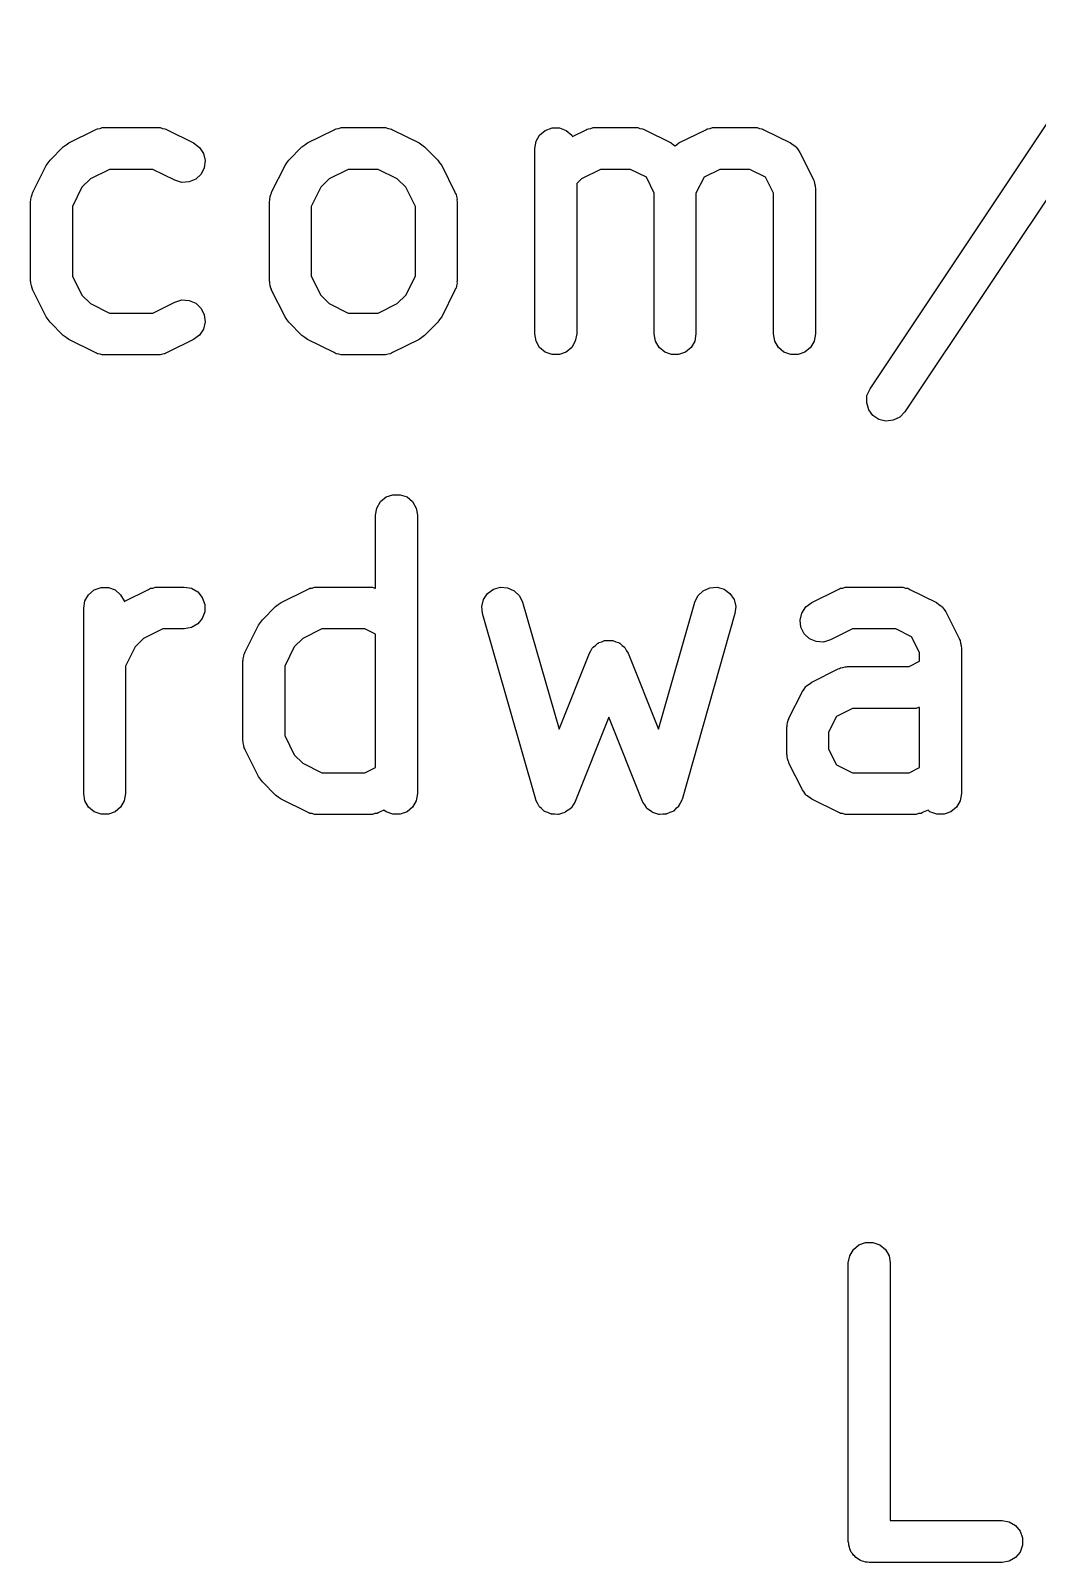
# Model space of a CAD drawing. Extents: x 142.1 to 238.7, y -137.2 to -60.7.
# Drawn here: x 167.21 to 170.83, y -107 to -101.5 of the extents above; entities that cross this region are included whole.
import ezdxf

# ---------------------------------------------------------------- set-up
doc = ezdxf.new("R2010")
doc.units = 0
doc.header["$MEASUREMENT"] = 0
doc.layers.add('BLACK', color=7, linetype='CONTINUOUS')

msp = doc.modelspace()

# ---------------------------------------------------------------- linework, layer by layer
at = {"layer": 'Black'}
for p, q in [((170.225, -102.784), (171.082, -101.498)), ((171.207, -101.581), (170.35, -102.867)), ((167.349, -101.901), (167.444, -101.854)), ((167.444, -101.854), (167.448, -101.852)), ((167.448, -101.852), (167.452, -101.85)), ((167.452, -101.85), (167.461, -101.849)), ((167.461, -101.849), (167.469, -101.846)), ((167.469, -101.846), (167.473, -101.846)), ((167.473, -101.846), (167.478, -101.846)), ((167.478, -101.846), (167.668, -101.846)), ((167.668, -101.846), (167.672, -101.846)), ((167.672, -101.846), (167.677, -101.846)), ((167.677, -101.846), (167.685, -101.849)), ((167.685, -101.849), (167.694, -101.85)), ((167.694, -101.85), (167.697, -101.852)), ((167.697, -101.852), (167.702, -101.854)), ((167.702, -101.854), (167.797, -101.901)), ((168.206, -101.901), (168.301, -101.854)), ((168.301, -101.854), (168.305, -101.852)), ((168.305, -101.852), (168.309, -101.85)), ((168.309, -101.85), (168.318, -101.849)), ((168.318, -101.849), (168.326, -101.846)), ((168.326, -101.846), (168.331, -101.846)), ((168.331, -101.846), (168.335, -101.846)), ((168.335, -101.846), (168.478, -101.846)), ((168.478, -101.846), (168.482, -101.846)), ((168.482, -101.846), (168.486, -101.846)), ((168.486, -101.846), (168.495, -101.849)), ((168.495, -101.849), (168.503, -101.85)), ((168.503, -101.85), (168.507, -101.852)), ((168.507, -101.852), (168.511, -101.854)), ((168.511, -101.854), (168.606, -101.901)), ((169.022, -101.921), (169.026, -101.895)), ((169.026, -101.895), (169.039, -101.873)), ((169.039, -101.873), (169.059, -101.856)), ((169.059, -101.856), (169.084, -101.847)), ((169.084, -101.847), (169.11, -101.847)), ((169.11, -101.847), (169.134, -101.856)), ((169.134, -101.856), (169.154, -101.873)), ((169.154, -101.873), (169.157, -101.878)), ((169.157, -101.878), (169.206, -101.854)), ((169.206, -101.854), (169.21, -101.852)), ((169.21, -101.852), (169.214, -101.85)), ((169.214, -101.85), (169.223, -101.849)), ((169.223, -101.849), (169.231, -101.846)), ((169.231, -101.846), (169.235, -101.846)), ((169.235, -101.846), (169.24, -101.846)), ((169.24, -101.846), (169.382, -101.846)), ((169.382, -101.846), (169.387, -101.846)), ((169.387, -101.846), (169.391, -101.846)), ((169.391, -101.846), (169.399, -101.849)), ((169.399, -101.849), (169.408, -101.85)), ((169.408, -101.85), (169.412, -101.852)), ((169.412, -101.852), (169.416, -101.854)), ((169.416, -101.854), (169.511, -101.901)), ((169.539, -101.901), (169.635, -101.854)), ((169.635, -101.854), (169.639, -101.852)), ((169.639, -101.852), (169.642, -101.85)), ((169.642, -101.85), (169.651, -101.849)), ((169.651, -101.849), (169.66, -101.846)), ((169.66, -101.846), (169.664, -101.846)), ((169.664, -101.846), (169.668, -101.846)), ((169.668, -101.846), (169.811, -101.846)), ((169.811, -101.846), (169.815, -101.846)), ((169.815, -101.846), (169.82, -101.846)), ((169.82, -101.846), (169.828, -101.849)), ((169.828, -101.849), (169.837, -101.85)), ((169.837, -101.85), (169.84, -101.852)), ((169.84, -101.852), (169.844, -101.854)), ((169.844, -101.854), (169.94, -101.901)), ((167.282, -101.963), (167.329, -101.915)), ((167.329, -101.915), (167.339, -101.908)), ((167.339, -101.908), (167.349, -101.901)), ((167.797, -101.901), (167.818, -101.917)), ((167.818, -101.917), (167.832, -101.939)), ((167.832, -101.939), (167.838, -101.964)), ((168.139, -101.963), (168.186, -101.915)), ((168.186, -101.915), (168.196, -101.908)), ((168.196, -101.908), (168.206, -101.901)), ((168.606, -101.901), (168.616, -101.908)), ((168.616, -101.908), (168.626, -101.915)), ((168.626, -101.915), (168.674, -101.963)), ((169.022, -102.587), (169.022, -101.921)), ((169.511, -101.901), (169.52, -101.908)), ((169.52, -101.908), (169.525, -101.911)), ((169.525, -101.911), (169.53, -101.908)), ((169.53, -101.908), (169.539, -101.901)), ((169.94, -101.901), (169.949, -101.908)), ((169.949, -101.908), (169.958, -101.914)), ((169.958, -101.914), (169.959, -101.916)), ((169.959, -101.916), (169.961, -101.917)), ((169.961, -101.917), (169.967, -101.926)), ((169.967, -101.926), (169.973, -101.935)), ((169.973, -101.935), (170.021, -102.03)), ((167.22, -102.078), (167.268, -101.982)), ((167.268, -101.982), (167.275, -101.973)), ((167.275, -101.973), (167.282, -101.963)), ((167.495, -101.996), (167.427, -102.03)), ((167.65, -101.996), (167.495, -101.996)), ((167.73, -102.035), (167.65, -101.996)), ((167.835, -101.99), (167.824, -102.013)), ((167.838, -101.964), (167.835, -101.99)), ((168.077, -102.078), (168.125, -101.982)), ((168.125, -101.982), (168.132, -101.973)), ((168.132, -101.973), (168.139, -101.963)), ((168.352, -101.996), (168.284, -102.03)), ((168.46, -101.996), (168.352, -101.996)), ((168.528, -102.03), (168.46, -101.996)), ((168.674, -101.963), (168.68, -101.973)), ((168.68, -101.973), (168.688, -101.982)), ((168.688, -101.982), (168.735, -102.078)), ((169.257, -101.996), (169.189, -102.03)), ((169.365, -101.996), (169.257, -101.996)), ((169.422, -102.024), (169.365, -101.996)), ((169.686, -101.996), (169.629, -102.024)), ((169.793, -101.996), (169.686, -101.996)), ((169.85, -102.024), (169.793, -101.996)), ((167.396, -102.06), (167.362, -102.129)), ((167.427, -102.03), (167.396, -102.06)), ((167.755, -102.043), (167.73, -102.035)), ((167.781, -102.041), (167.755, -102.043)), ((167.805, -102.031), (167.781, -102.041)), ((167.824, -102.013), (167.805, -102.031)), ((168.254, -102.06), (168.219, -102.129)), ((168.284, -102.03), (168.254, -102.06)), ((168.559, -102.06), (168.528, -102.03)), ((168.593, -102.129), (168.559, -102.06)), ((169.189, -102.03), (169.172, -102.047)), ((169.172, -102.047), (169.172, -102.587)), ((169.45, -102.081), (169.422, -102.024)), ((169.629, -102.024), (169.6, -102.081)), ((169.879, -102.081), (169.85, -102.024)), ((170.021, -102.03), (170.022, -102.034)), ((170.022, -102.034), (170.024, -102.038)), ((170.024, -102.038), (170.026, -102.047)), ((170.026, -102.047), (170.028, -102.055)), ((170.028, -102.055), (170.028, -102.059)), ((170.028, -102.059), (170.029, -102.064)), ((167.212, -102.111), (167.213, -102.107)), ((167.212, -102.397), (167.212, -102.111)), ((167.213, -102.103), (167.215, -102.094)), ((167.213, -102.107), (167.213, -102.103)), ((167.215, -102.094), (167.217, -102.086)), ((167.217, -102.086), (167.219, -102.082)), ((167.219, -102.082), (167.22, -102.078)), ((168.069, -102.111), (168.07, -102.107)), ((168.069, -102.397), (168.069, -102.111)), ((168.07, -102.103), (168.072, -102.094)), ((168.07, -102.107), (168.07, -102.103)), ((168.072, -102.094), (168.074, -102.086)), ((168.074, -102.086), (168.076, -102.082)), ((168.076, -102.082), (168.077, -102.078)), ((168.735, -102.078), (168.736, -102.082)), ((168.736, -102.082), (168.739, -102.086)), ((168.739, -102.086), (168.74, -102.094)), ((168.74, -102.094), (168.743, -102.103)), ((168.743, -102.103), (168.742, -102.107)), ((168.742, -102.107), (168.743, -102.111)), ((168.743, -102.111), (168.743, -102.397)), ((169.45, -102.587), (169.45, -102.081)), ((169.6, -102.081), (169.6, -102.587)), ((169.879, -102.587), (169.879, -102.081)), ((170.029, -102.064), (170.029, -102.587)), ((167.362, -102.129), (167.362, -102.379)), ((168.219, -102.129), (168.219, -102.379)), ((168.593, -102.379), (168.593, -102.129)), ((167.362, -102.379), (167.396, -102.448)), ((168.219, -102.379), (168.254, -102.448)), ((168.559, -102.448), (168.593, -102.379)), ((167.213, -102.401), (167.212, -102.397)), ((167.213, -102.405), (167.213, -102.401)), ((167.215, -102.414), (167.213, -102.405)), ((167.217, -102.423), (167.215, -102.414)), ((167.219, -102.426), (167.217, -102.423)), ((167.22, -102.43), (167.219, -102.426)), ((167.268, -102.526), (167.22, -102.43)), ((168.07, -102.401), (168.069, -102.397)), ((168.07, -102.405), (168.07, -102.401)), ((168.072, -102.414), (168.07, -102.405)), ((168.074, -102.423), (168.072, -102.414)), ((168.076, -102.426), (168.074, -102.423)), ((168.077, -102.43), (168.076, -102.426)), ((168.125, -102.526), (168.077, -102.43)), ((168.735, -102.43), (168.688, -102.526)), ((168.736, -102.426), (168.735, -102.43)), ((168.739, -102.423), (168.736, -102.426)), ((168.74, -102.414), (168.739, -102.423)), ((168.743, -102.405), (168.74, -102.414)), ((168.743, -102.397), (168.742, -102.401)), ((168.742, -102.401), (168.743, -102.405)), ((167.396, -102.448), (167.427, -102.478)), ((167.427, -102.478), (167.495, -102.512)), ((167.65, -102.512), (167.73, -102.473)), ((167.73, -102.473), (167.755, -102.465)), ((167.755, -102.465), (167.781, -102.467)), ((167.781, -102.467), (167.805, -102.477)), ((167.805, -102.477), (167.824, -102.495)), ((167.824, -102.495), (167.835, -102.518)), ((168.254, -102.448), (168.284, -102.478)), ((168.284, -102.478), (168.352, -102.512)), ((168.46, -102.512), (168.528, -102.478)), ((168.528, -102.478), (168.559, -102.448)), ((167.275, -102.535), (167.268, -102.526)), ((167.282, -102.545), (167.275, -102.535)), ((167.329, -102.593), (167.282, -102.545)), ((167.495, -102.512), (167.65, -102.512)), ((167.838, -102.544), (167.832, -102.57)), ((167.835, -102.518), (167.838, -102.544)), ((168.132, -102.535), (168.125, -102.526)), ((168.139, -102.545), (168.132, -102.535)), ((168.186, -102.593), (168.139, -102.545)), ((168.352, -102.512), (168.46, -102.512)), ((168.674, -102.545), (168.626, -102.593)), ((168.68, -102.535), (168.674, -102.545)), ((168.688, -102.526), (168.68, -102.535)), ((167.339, -102.6), (167.329, -102.593)), ((167.349, -102.607), (167.339, -102.6)), ((167.444, -102.654), (167.349, -102.607)), ((167.797, -102.607), (167.702, -102.654)), ((167.818, -102.591), (167.797, -102.607)), ((167.832, -102.57), (167.818, -102.591)), ((168.196, -102.6), (168.186, -102.593)), ((168.206, -102.607), (168.196, -102.6)), ((168.301, -102.654), (168.206, -102.607)), ((168.606, -102.607), (168.511, -102.654)), ((168.616, -102.6), (168.606, -102.607)), ((168.626, -102.593), (168.616, -102.6)), ((169.026, -102.613), (169.022, -102.587)), ((169.172, -102.587), (169.167, -102.613)), ((169.455, -102.613), (169.45, -102.587)), ((169.6, -102.587), (169.596, -102.613)), ((169.883, -102.613), (169.879, -102.587)), ((170.029, -102.587), (170.024, -102.613)), ((167.448, -102.656), (167.444, -102.654)), ((167.452, -102.658), (167.448, -102.656)), ((167.461, -102.659), (167.452, -102.658)), ((167.469, -102.662), (167.461, -102.659)), ((167.473, -102.662), (167.469, -102.662)), ((167.478, -102.662), (167.473, -102.662)), ((167.668, -102.662), (167.478, -102.662)), ((167.672, -102.662), (167.668, -102.662)), ((167.677, -102.662), (167.672, -102.662)), ((167.685, -102.659), (167.677, -102.662)), ((167.694, -102.658), (167.685, -102.659)), ((167.697, -102.656), (167.694, -102.658)), ((167.702, -102.654), (167.697, -102.656)), ((168.305, -102.656), (168.301, -102.654)), ((168.309, -102.658), (168.305, -102.656)), ((168.318, -102.659), (168.309, -102.658)), ((168.326, -102.662), (168.318, -102.659)), ((168.331, -102.662), (168.326, -102.662)), ((168.335, -102.662), (168.331, -102.662)), ((168.478, -102.662), (168.335, -102.662)), ((168.482, -102.662), (168.478, -102.662)), ((168.486, -102.662), (168.482, -102.662)), ((168.495, -102.659), (168.486, -102.662)), ((168.503, -102.658), (168.495, -102.659)), ((168.507, -102.656), (168.503, -102.658)), ((168.511, -102.654), (168.507, -102.656)), ((169.039, -102.636), (169.026, -102.613)), ((169.059, -102.652), (169.039, -102.636)), ((169.084, -102.661), (169.059, -102.652)), ((169.11, -102.661), (169.084, -102.661)), ((169.134, -102.652), (169.11, -102.661)), ((169.154, -102.636), (169.134, -102.652)), ((169.167, -102.613), (169.154, -102.636)), ((169.468, -102.636), (169.455, -102.613)), ((169.488, -102.652), (169.468, -102.636)), ((169.512, -102.661), (169.488, -102.652)), ((169.538, -102.661), (169.512, -102.661)), ((169.563, -102.652), (169.538, -102.661)), ((169.583, -102.636), (169.563, -102.652)), ((169.596, -102.613), (169.583, -102.636)), ((169.896, -102.636), (169.883, -102.613)), ((169.916, -102.652), (169.896, -102.636)), ((169.941, -102.661), (169.916, -102.652)), ((169.967, -102.661), (169.941, -102.661)), ((169.991, -102.652), (169.967, -102.661)), ((170.011, -102.636), (169.991, -102.652)), ((170.024, -102.613), (170.011, -102.636)), ((170.213, -102.834), (170.214, -102.808)), ((170.214, -102.808), (170.225, -102.784)), ((170.22, -102.859), (170.213, -102.834)), ((170.235, -102.88), (170.22, -102.859)), ((170.257, -102.894), (170.235, -102.88)), ((170.332, -102.886), (170.308, -102.897)), ((170.35, -102.867), (170.332, -102.886)), ((170.282, -102.9), (170.257, -102.894)), ((170.308, -102.897), (170.282, -102.9)), ((168.45, -103.237), (168.455, -103.212)), ((168.455, -103.212), (168.468, -103.189)), ((168.468, -103.189), (168.488, -103.172)), ((168.488, -103.172), (168.512, -103.164)), ((168.512, -103.164), (168.538, -103.164)), ((168.538, -103.164), (168.563, -103.172)), ((168.563, -103.172), (168.583, -103.189)), ((168.583, -103.189), (168.596, -103.212)), ((168.596, -103.212), (168.6, -103.237)), ((168.45, -103.499), (168.45, -103.237)), ((168.6, -103.237), (168.6, -104.237)), ((167.403, -103.571), (167.407, -103.545)), ((167.407, -103.545), (167.42, -103.523)), ((167.42, -103.523), (167.44, -103.506)), ((167.44, -103.506), (167.465, -103.497)), ((167.465, -103.497), (167.491, -103.497)), ((167.491, -103.497), (167.515, -103.506)), ((167.515, -103.506), (167.535, -103.523)), ((167.535, -103.523), (167.548, -103.545)), ((167.548, -103.547), (167.635, -103.504)), ((167.548, -103.545), (167.548, -103.547)), ((167.635, -103.504), (167.639, -103.502)), ((167.639, -103.502), (167.642, -103.5)), ((167.642, -103.5), (167.651, -103.499)), ((167.651, -103.499), (167.66, -103.496)), ((167.66, -103.496), (167.664, -103.496)), ((167.664, -103.496), (167.668, -103.496)), ((167.668, -103.496), (167.763, -103.496)), ((167.763, -103.496), (167.789, -103.5)), ((167.789, -103.5), (167.812, -103.513)), ((167.812, -103.513), (167.828, -103.533)), ((167.828, -103.533), (167.837, -103.558)), ((168.111, -103.551), (168.206, -103.504)), ((168.206, -103.504), (168.21, -103.502)), ((168.21, -103.502), (168.214, -103.5)), ((168.214, -103.5), (168.223, -103.499)), ((168.223, -103.499), (168.231, -103.496)), ((168.231, -103.496), (168.235, -103.496)), ((168.235, -103.496), (168.24, -103.496)), ((168.24, -103.496), (168.43, -103.496)), ((168.43, -103.496), (168.434, -103.496)), ((168.434, -103.496), (168.439, -103.496)), ((168.439, -103.496), (168.447, -103.499)), ((168.447, -103.499), (168.45, -103.499)), ((168.831, -103.565), (168.838, -103.54)), ((168.838, -103.54), (168.852, -103.519)), ((168.852, -103.519), (168.873, -103.503)), ((168.873, -103.503), (168.898, -103.496)), ((168.898, -103.496), (168.924, -103.498)), ((168.924, -103.498), (168.948, -103.509)), ((168.948, -103.509), (168.967, -103.527)), ((168.967, -103.527), (168.978, -103.55)), ((169.596, -103.55), (169.607, -103.527)), ((169.607, -103.527), (169.626, -103.509)), ((169.626, -103.509), (169.65, -103.498)), ((169.65, -103.498), (169.676, -103.496)), ((169.676, -103.496), (169.701, -103.503)), ((169.701, -103.503), (169.722, -103.519)), ((169.722, -103.519), (169.737, -103.54)), ((169.737, -103.54), (169.743, -103.565)), ((170.016, -103.551), (170.111, -103.504)), ((170.111, -103.504), (170.115, -103.502)), ((170.115, -103.502), (170.119, -103.5)), ((170.119, -103.5), (170.127, -103.499)), ((170.127, -103.499), (170.136, -103.496)), ((170.136, -103.496), (170.14, -103.496)), ((170.14, -103.496), (170.144, -103.496)), ((170.144, -103.496), (170.335, -103.496)), ((170.335, -103.496), (170.339, -103.496)), ((170.339, -103.496), (170.343, -103.496)), ((170.343, -103.496), (170.352, -103.499)), ((170.352, -103.499), (170.36, -103.5)), ((170.36, -103.5), (170.364, -103.502)), ((170.364, -103.502), (170.368, -103.504)), ((170.368, -103.504), (170.464, -103.551)), ((167.403, -104.237), (167.403, -103.571)), ((167.837, -103.584), (167.828, -103.608)), ((167.837, -103.558), (167.837, -103.584)), ((168.044, -103.613), (168.091, -103.565)), ((168.091, -103.565), (168.101, -103.558)), ((168.101, -103.558), (168.111, -103.551)), ((168.834, -103.591), (168.831, -103.565)), ((169.025, -104.258), (168.834, -103.591)), ((168.978, -103.55), (169.109, -104.006)), ((169.466, -104.006), (169.596, -103.55)), ((169.74, -103.591), (169.55, -104.258)), ((169.743, -103.565), (169.74, -103.591)), ((169.974, -103.614), (169.98, -103.589)), ((169.98, -103.589), (169.995, -103.567)), ((169.995, -103.567), (170.016, -103.551)), ((170.464, -103.551), (170.472, -103.558)), ((170.472, -103.558), (170.482, -103.564)), ((170.482, -103.564), (170.483, -103.566)), ((170.483, -103.566), (170.484, -103.567)), ((170.484, -103.567), (170.491, -103.576)), ((170.491, -103.576), (170.497, -103.585)), ((170.497, -103.585), (170.545, -103.68)), ((167.686, -103.646), (167.617, -103.68)), ((167.763, -103.646), (167.686, -103.646)), ((167.789, -103.641), (167.763, -103.646)), ((167.812, -103.628), (167.789, -103.641)), ((167.828, -103.608), (167.812, -103.628)), ((167.982, -103.728), (168.03, -103.632)), ((168.03, -103.632), (168.037, -103.623)), ((168.037, -103.623), (168.044, -103.613)), ((168.257, -103.646), (168.189, -103.68)), ((168.412, -103.646), (168.257, -103.646)), ((168.45, -103.665), (168.412, -103.646)), ((169.977, -103.64), (169.974, -103.614)), ((169.989, -103.663), (169.977, -103.64)), ((170.162, -103.646), (170.083, -103.685)), ((170.317, -103.646), (170.162, -103.646)), ((170.374, -103.674), (170.317, -103.646)), ((167.587, -103.71), (167.553, -103.779)), ((167.617, -103.68), (167.587, -103.71)), ((168.158, -103.71), (168.124, -103.779)), ((168.189, -103.68), (168.158, -103.71)), ((168.45, -104.143), (168.45, -103.665)), ((169.23, -103.713), (169.231, -103.711)), ((169.231, -103.711), (169.24, -103.705)), ((169.24, -103.705), (169.248, -103.697)), ((169.248, -103.697), (169.25, -103.697)), ((169.25, -103.697), (169.252, -103.695)), ((169.252, -103.695), (169.262, -103.692)), ((169.262, -103.692), (169.272, -103.688)), ((169.272, -103.688), (169.274, -103.688)), ((169.274, -103.688), (169.276, -103.687)), ((169.276, -103.687), (169.287, -103.687)), ((169.287, -103.687), (169.298, -103.687)), ((169.298, -103.687), (169.3, -103.688)), ((169.3, -103.688), (169.302, -103.688)), ((169.302, -103.688), (169.312, -103.692)), ((169.312, -103.692), (169.323, -103.695)), ((169.323, -103.695), (169.324, -103.697)), ((169.324, -103.697), (169.327, -103.697)), ((169.327, -103.697), (169.335, -103.705)), ((169.335, -103.705), (169.343, -103.711)), ((169.343, -103.711), (169.344, -103.713)), ((170.008, -103.681), (169.989, -103.663)), ((170.032, -103.691), (170.008, -103.681)), ((170.058, -103.693), (170.032, -103.691)), ((170.083, -103.685), (170.058, -103.693)), ((170.403, -103.731), (170.374, -103.674)), ((170.545, -103.68), (170.546, -103.684)), ((170.546, -103.684), (170.548, -103.688)), ((170.548, -103.688), (170.55, -103.697)), ((170.55, -103.697), (170.552, -103.705)), ((170.552, -103.705), (170.552, -103.709)), ((170.552, -103.709), (170.553, -103.714)), ((167.974, -103.761), (167.975, -103.757)), ((167.974, -104.047), (167.974, -103.761)), ((167.975, -103.753), (167.977, -103.744)), ((167.975, -103.757), (167.975, -103.753)), ((167.977, -103.744), (167.979, -103.736)), ((167.979, -103.736), (167.981, -103.732)), ((167.981, -103.732), (167.982, -103.728)), ((169.109, -104.006), (169.218, -103.733)), ((169.218, -103.733), (169.223, -103.724)), ((169.223, -103.724), (169.228, -103.715)), ((169.228, -103.715), (169.23, -103.713)), ((169.344, -103.713), (169.346, -103.715)), ((169.346, -103.715), (169.351, -103.724)), ((169.351, -103.724), (169.357, -103.733)), ((169.357, -103.733), (169.466, -104.006)), ((170.365, -103.781), (170.403, -103.762)), ((170.403, -103.762), (170.403, -103.731)), ((170.553, -103.714), (170.553, -104.237)), ((167.553, -103.779), (167.553, -104.237)), ((168.124, -103.779), (168.124, -104.029)), ((170.016, -103.837), (170.111, -103.789)), ((170.111, -103.789), (170.115, -103.788)), ((170.115, -103.788), (170.119, -103.786)), ((170.119, -103.786), (170.127, -103.784)), ((170.127, -103.784), (170.136, -103.782)), ((170.136, -103.782), (170.14, -103.782)), ((170.14, -103.782), (170.144, -103.781)), ((170.144, -103.781), (170.365, -103.781)), ((169.934, -103.966), (169.982, -103.871)), ((169.982, -103.871), (169.989, -103.862)), ((169.989, -103.862), (169.995, -103.852)), ((169.995, -103.852), (169.996, -103.851)), ((169.996, -103.851), (169.997, -103.85)), ((169.997, -103.85), (170.007, -103.844)), ((170.007, -103.844), (170.016, -103.837)), ((170.162, -103.931), (170.105, -103.96)), ((170.382, -103.931), (170.162, -103.931)), ((170.387, -103.931), (170.382, -103.931)), ((170.391, -103.931), (170.387, -103.931)), ((170.399, -103.928), (170.391, -103.931)), ((170.403, -103.928), (170.399, -103.928)), ((170.403, -104.143), (170.403, -103.928)), ((169.287, -103.963), (169.166, -104.265)), ((169.408, -104.265), (169.287, -103.963)), ((169.927, -103.991), (169.929, -103.982)), ((169.929, -103.982), (169.931, -103.974)), ((169.931, -103.974), (169.933, -103.97)), ((169.933, -103.97), (169.934, -103.966)), ((170.105, -103.96), (170.076, -104.017)), ((168.124, -104.029), (168.158, -104.098)), ((169.926, -103.999), (169.927, -103.995)), ((169.926, -104.095), (169.926, -103.999)), ((169.927, -103.995), (169.927, -103.991)), ((170.076, -104.017), (170.076, -104.077)), ((167.975, -104.051), (167.974, -104.047)), ((167.975, -104.055), (167.975, -104.051)), ((167.977, -104.064), (167.975, -104.055)), ((167.979, -104.073), (167.977, -104.064)), ((167.981, -104.076), (167.979, -104.073)), ((167.982, -104.08), (167.981, -104.076)), ((168.03, -104.176), (167.982, -104.08)), ((169.927, -104.099), (169.926, -104.095)), ((170.076, -104.077), (170.105, -104.134)), ((168.158, -104.098), (168.189, -104.128)), ((168.189, -104.128), (168.257, -104.162)), ((168.412, -104.162), (168.45, -104.143)), ((169.927, -104.103), (169.927, -104.099)), ((169.929, -104.112), (169.927, -104.103)), ((169.931, -104.12), (169.929, -104.112)), ((169.933, -104.124), (169.931, -104.12)), ((169.934, -104.128), (169.933, -104.124)), ((169.982, -104.223), (169.934, -104.128)), ((170.105, -104.134), (170.162, -104.162)), ((170.365, -104.162), (170.403, -104.143)), ((168.037, -104.185), (168.03, -104.176)), ((168.044, -104.195), (168.037, -104.185)), ((168.091, -104.243), (168.044, -104.195)), ((168.257, -104.162), (168.412, -104.162)), ((170.162, -104.162), (170.365, -104.162)), ((167.407, -104.263), (167.403, -104.237)), ((167.553, -104.237), (167.548, -104.263)), ((168.101, -104.25), (168.091, -104.243)), ((168.111, -104.257), (168.101, -104.25)), ((168.206, -104.304), (168.111, -104.257)), ((168.6, -104.237), (168.596, -104.263)), ((169.025, -104.259), (169.025, -104.258)), ((169.025, -104.261), (169.025, -104.259)), ((169.031, -104.271), (169.025, -104.261)), ((169.549, -104.261), (169.543, -104.271)), ((169.55, -104.258), (169.549, -104.259)), ((169.549, -104.259), (169.549, -104.261)), ((169.989, -104.232), (169.982, -104.223)), ((169.995, -104.241), (169.989, -104.232)), ((169.996, -104.243), (169.995, -104.241)), ((169.997, -104.244), (169.996, -104.243)), ((170.007, -104.25), (169.997, -104.244)), ((170.016, -104.257), (170.007, -104.25)), ((170.111, -104.304), (170.016, -104.257)), ((170.553, -104.237), (170.548, -104.263)), ((167.42, -104.286), (167.407, -104.263)), ((167.44, -104.302), (167.42, -104.286)), ((167.465, -104.311), (167.44, -104.302)), ((167.491, -104.311), (167.465, -104.311)), ((167.515, -104.302), (167.491, -104.311)), ((167.535, -104.286), (167.515, -104.302)), ((167.548, -104.263), (167.535, -104.286)), ((168.21, -104.306), (168.206, -104.304)), ((168.214, -104.308), (168.21, -104.306)), ((168.223, -104.309), (168.214, -104.308)), ((168.231, -104.312), (168.223, -104.309)), ((168.235, -104.312), (168.231, -104.312)), ((168.24, -104.312), (168.235, -104.312)), ((168.43, -104.312), (168.24, -104.312)), ((168.434, -104.312), (168.43, -104.312)), ((168.439, -104.312), (168.434, -104.312)), ((168.447, -104.309), (168.439, -104.312)), ((168.456, -104.308), (168.447, -104.309)), ((168.459, -104.306), (168.456, -104.308)), ((168.464, -104.304), (168.459, -104.306)), ((168.48, -104.296), (168.464, -104.304)), ((168.488, -104.302), (168.48, -104.296)), ((168.512, -104.311), (168.488, -104.302)), ((168.538, -104.311), (168.512, -104.311)), ((168.563, -104.302), (168.538, -104.311)), ((168.583, -104.286), (168.563, -104.302)), ((168.596, -104.263), (168.583, -104.286)), ((169.036, -104.281), (169.031, -104.271)), ((169.037, -104.282), (169.036, -104.281)), ((169.038, -104.284), (169.037, -104.282)), ((169.046, -104.291), (169.038, -104.284)), ((169.055, -104.3), (169.046, -104.291)), ((169.056, -104.3), (169.055, -104.3)), ((169.057, -104.301), (169.056, -104.3)), ((169.068, -104.305), (169.057, -104.301)), ((169.078, -104.31), (169.068, -104.305)), ((169.08, -104.31), (169.078, -104.31)), ((169.081, -104.311), (169.08, -104.31)), ((169.093, -104.311), (169.081, -104.311)), ((169.104, -104.312), (169.093, -104.311)), ((169.106, -104.312), (169.104, -104.312)), ((169.107, -104.312), (169.106, -104.312)), ((169.118, -104.308), (169.107, -104.312)), ((169.129, -104.305), (169.118, -104.308)), ((169.131, -104.304), (169.129, -104.305)), ((169.132, -104.303), (169.131, -104.304)), ((169.141, -104.296), (169.132, -104.303)), ((169.151, -104.29), (169.141, -104.296)), ((169.153, -104.287), (169.151, -104.288)), ((169.151, -104.288), (169.151, -104.29)), ((169.159, -104.278), (169.153, -104.287)), ((169.165, -104.268), (169.159, -104.278)), ((169.166, -104.267), (169.165, -104.268)), ((169.166, -104.265), (169.166, -104.267)), ((169.409, -104.267), (169.408, -104.265)), ((169.409, -104.268), (169.409, -104.267)), ((169.416, -104.278), (169.409, -104.268)), ((169.422, -104.287), (169.416, -104.278)), ((169.423, -104.288), (169.422, -104.287)), ((169.424, -104.29), (169.423, -104.288)), ((169.433, -104.296), (169.424, -104.29)), ((169.442, -104.303), (169.433, -104.296)), ((169.444, -104.304), (169.442, -104.303)), ((169.445, -104.305), (169.444, -104.304)), ((169.456, -104.308), (169.445, -104.305)), ((169.467, -104.312), (169.456, -104.308)), ((169.468, -104.312), (169.467, -104.312)), ((169.47, -104.312), (169.468, -104.312)), ((169.481, -104.311), (169.47, -104.312)), ((169.493, -104.311), (169.481, -104.311)), ((169.494, -104.31), (169.493, -104.311)), ((169.496, -104.31), (169.494, -104.31)), ((169.506, -104.305), (169.496, -104.31)), ((169.517, -104.301), (169.506, -104.305)), ((169.518, -104.3), (169.517, -104.301)), ((169.52, -104.3), (169.518, -104.3)), ((169.528, -104.291), (169.52, -104.3)), ((169.537, -104.284), (169.528, -104.291)), ((169.538, -104.281), (169.537, -104.282)), ((169.537, -104.282), (169.537, -104.284)), ((169.543, -104.271), (169.538, -104.281)), ((170.115, -104.306), (170.111, -104.304)), ((170.119, -104.308), (170.115, -104.306)), ((170.127, -104.309), (170.119, -104.308)), ((170.136, -104.312), (170.127, -104.309)), ((170.14, -104.312), (170.136, -104.312)), ((170.144, -104.312), (170.14, -104.312)), ((170.382, -104.312), (170.144, -104.312)), ((170.387, -104.312), (170.382, -104.312)), ((170.391, -104.312), (170.387, -104.312)), ((170.399, -104.309), (170.391, -104.312)), ((170.408, -104.308), (170.399, -104.309)), ((170.412, -104.306), (170.408, -104.308)), ((170.416, -104.304), (170.412, -104.306)), ((170.433, -104.296), (170.416, -104.304)), ((170.44, -104.302), (170.433, -104.296)), ((170.465, -104.311), (170.44, -104.302)), ((170.491, -104.311), (170.465, -104.311)), ((170.515, -104.302), (170.491, -104.311)), ((170.535, -104.286), (170.515, -104.302)), ((170.548, -104.263), (170.535, -104.286)), ((170.185, -105.857), (170.209, -105.849)), ((170.209, -105.849), (170.235, -105.849)), ((170.235, -105.849), (170.26, -105.857)), ((170.147, -105.922), (170.152, -105.897)), ((170.152, -105.897), (170.165, -105.874)), ((170.165, -105.874), (170.185, -105.857)), ((170.26, -105.857), (170.28, -105.874)), ((170.28, -105.874), (170.293, -105.897)), ((170.293, -105.897), (170.297, -105.922)), ((170.147, -106.922), (170.147, -105.922)), ((170.297, -105.922), (170.297, -106.847)), ((170.297, -106.847), (170.699, -106.847)), ((170.699, -106.847), (170.724, -106.852)), ((170.724, -106.852), (170.747, -106.865)), ((170.747, -106.865), (170.764, -106.885)), ((170.764, -106.885), (170.772, -106.909)), ((170.149, -106.929), (170.147, -106.922)), ((170.149, -106.935), (170.149, -106.929)), ((170.151, -106.942), (170.149, -106.935)), ((170.152, -106.948), (170.151, -106.942)), ((170.155, -106.954), (170.152, -106.948)), ((170.157, -106.96), (170.155, -106.954)), ((170.772, -106.935), (170.764, -106.96)), ((170.772, -106.909), (170.772, -106.935)), ((170.162, -106.965), (170.157, -106.96)), ((170.165, -106.971), (170.162, -106.965)), ((170.17, -106.975), (170.165, -106.971)), ((170.174, -106.98), (170.17, -106.975)), ((170.18, -106.983), (170.174, -106.98)), ((170.185, -106.987), (170.18, -106.983)), ((170.191, -106.99), (170.185, -106.987)), ((170.197, -106.993), (170.191, -106.99)), ((170.203, -106.994), (170.197, -106.993)), ((170.209, -106.996), (170.203, -106.994)), ((170.216, -106.996), (170.209, -106.996)), ((170.222, -106.997), (170.216, -106.996)), ((170.699, -106.997), (170.222, -106.997)), ((170.724, -106.993), (170.699, -106.997)), ((170.747, -106.98), (170.724, -106.993)), ((170.764, -106.96), (170.747, -106.98))]:
    msp.add_line(p, q, dxfattribs=at)

doc.saveas('drawing.dxf')
